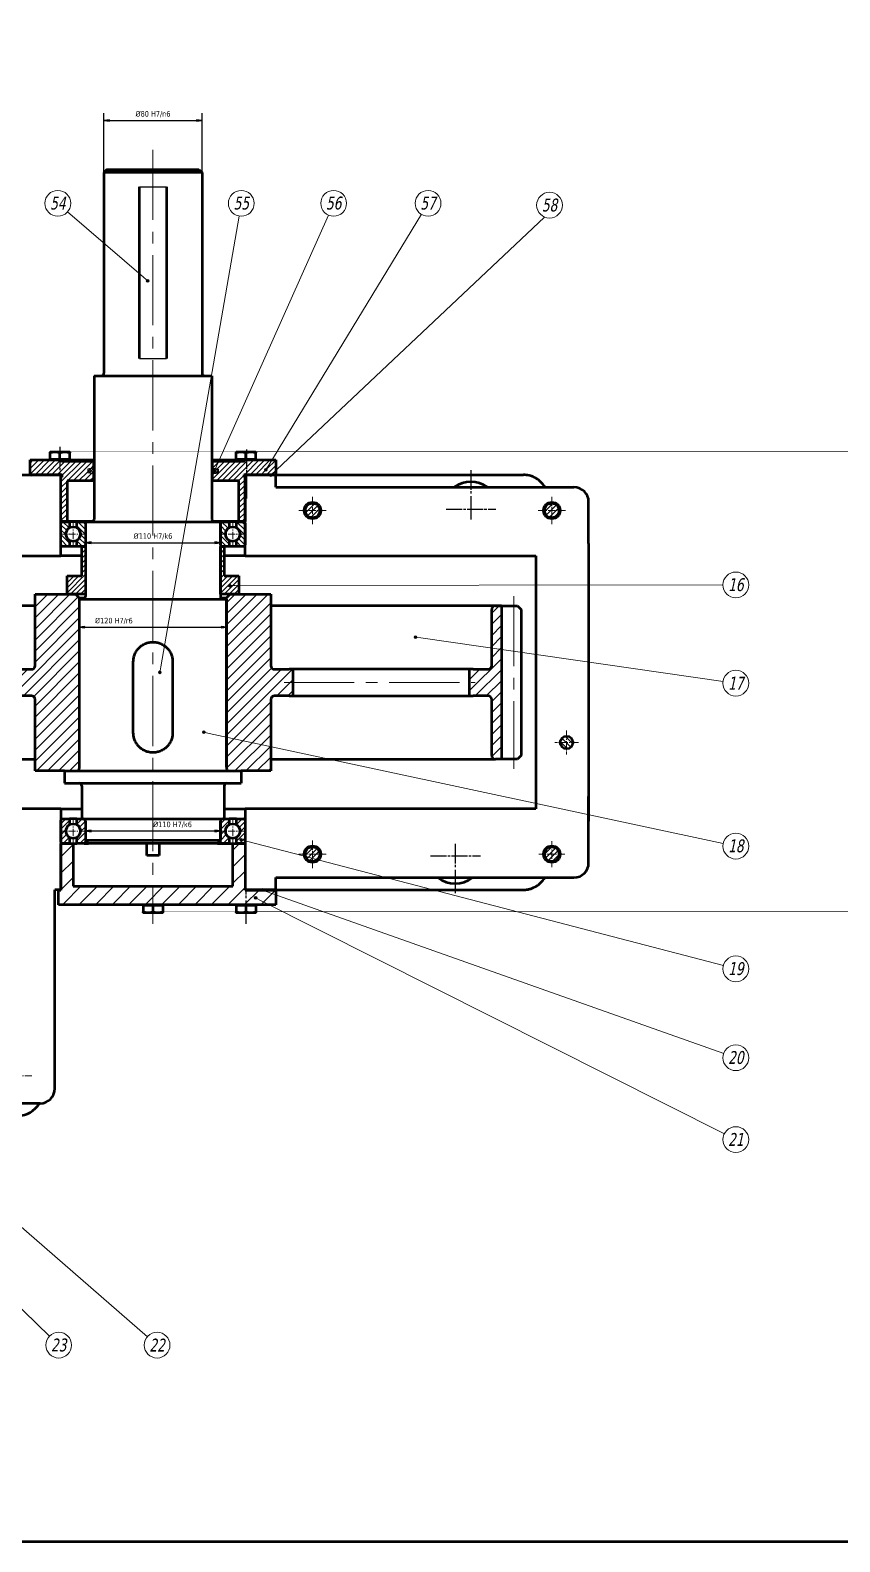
# Model space of a CAD drawing. Header units: millimetres. Extents: x 75 to 4670, y -59 to 2493.
# Drawn here: x 1129 to 1788, y 30 to 1261 of the extents above; entities that cross this region are included whole.
import ezdxf

# ---------------------------------------------------------------- set-up
doc = ezdxf.new("R2010")
doc.units = ezdxf.units.MM
doc.header["$LTSCALE"] = 3
doc.linetypes.add('CENTER2', pattern=[28.575, 19.05, -3.175, 3.175, -3.175])
doc.linetypes.add('CENTERX2', pattern=[101.6, 63.5, -12.7, 12.7, -12.7])
for name, color, linetype, lineweight in [('剖面线 (ISO)', 7, 'Continuous', 18), ('副本(1) 中心标记（ISO）', 1, 'CENTER2', 13), ('副本(1) 中心线 (ISO)', 1, 'CENTERX2', 13), ('副本(1) 可见窄的 (ISO)', 7, 'Continuous', 15), ('副本(1) 符号 (ISO)', 7, 'Continuous', 15), ('可见 (ISO)', 7, 'Continuous', 50), ('草图几何图元 (ISO)', 7, 'Continuous', 25)]:
    doc.layers.add(name, color=color, linetype=linetype, lineweight=lineweight)
doc.styles.add('GB（3.5）', font='', dxfattribs={"width": 0.8})
doc.styles.add('注释文本 (ISO)', font='tahoma.ttf')
doc.styles.get('GB（3.5）').set_extended_font_data('Tahoma', italic=True)
doc.dimstyles.new('默认 (GB)', dxfattribs={"dimscale": 3, "dimtxt": 1.5, "dimasz": 1.5, "dimexe": 2, "dimexo": 0, "dimgap": 0.75, "dimtad": 1, "dimrnd": 1e-08, "dimdsep": 46, "dimtxsty": '注释文本 (ISO)', "dimblk": 'Filled-2', "dimcen": 0.09, "dimdle": 10, "dimclrd": 256, "dimclre": 256, "dimclrt": 256, "dimaunit": 1, "dimadec": 3, "dimazin": 2, "dimtfac": 1, "dimtmove": 0, "dimatfit": 3, "dimldrblk": 'Filled-2', "dimfxl": 1, "dimtolj": 1, "dimtzin": 0, "dimlwd": -1, "dimlwe": -1, "dimarcsym": 0})
pattern_1 = [(135, (0, 0), (-2.0205576, -2.0205576), [])]
pattern_2 = [(45, (0, 0), (-2.0205576, 2.0205576), [])]
pattern_3 = [(45, (0, 0), (-2.245064, 2.245064), [])]

# ---------------------------------------------------------------- blocks, each defined once
blk = doc.blocks.new('图框 Default Border')
at = {"layer": '可见 (ISO)', "flags": 128}
blk.add_lwpolyline([(25, 10), (25, 831), (1179, 831), (1179, 10), (25, 10)], dxfattribs=at)
blk = doc.blocks.new('Filled-2')
at = {"color": 0}
for p, q in [((0, 0), (-1, 0.125)), ((-1, 0.125), (-1, -0.125)), ((-1, 0), (0, 0)), ((-1, -0.125), (0, 0))]:
    blk.add_line(p, q, dxfattribs=at)
at = {"color": 0, "flags": 128}
blk.add_lwpolyline([(-1, -0.125), (0, 0), (-1, 0.125), (-1, -0.125)], dxfattribs=at)
at = {"color": 0}
blk.add_solid([(-1, -0.125), (0, 0), (-1, 0.125), (-1, -0.125)], dxfattribs=at)
blk = doc.blocks.new('*D92')
at = {"transparency": 16777216}
for p, q in [((1173.9, 842.1), (1173.9, 850)), ((1283.9, 842.1), (1283.9, 850)), ((1178.4, 844), (1279.4, 844))]:
    blk.add_line(p, q, dxfattribs=at)
at = {"layer": 'Defpoints', "color": 0, "transparency": 16777216}
for p in [(1173.9, 842.1), (1283.9, 844), (1283.9, 842.1)]:
    blk.add_point(p, dxfattribs=at)
at = {"transparency": 16777216, "xscale": 4.5, "yscale": 4.5, "zscale": 4.5, "rotation": 180}
blk.add_blockref('Filled-2', (1173.9, 844), dxfattribs=at)
at = {"transparency": 16777216, "xscale": 4.5, "yscale": 4.5, "zscale": 4.5}
blk.add_blockref('Filled-2', (1283.9, 844), dxfattribs=at)
at = {"transparency": 16777216, "insert": (1228.9, 849.1), "char_height": 4.5, "attachment_point": 5, "style": '注释文本 (ISO)'}
blk.add_mtext('\\A1;{\\fISOCPEUR|b0|i0|c0|p34;%%C}110 H7/k6', dxfattribs=at)
blk = doc.blocks.new('*D93')
at = {"transparency": 16777216}
for p, q in [((1168.9, 730), (1168.9, 781.1)), ((1288.9, 730), (1288.9, 781.1)), ((1173.4, 775.1), (1284.4, 775.1))]:
    blk.add_line(p, q, dxfattribs=at)
at = {"layer": 'Defpoints', "color": 0, "transparency": 16777216}
for p in [(1288.9, 775.1), (1168.9, 730), (1288.9, 730)]:
    blk.add_point(p, dxfattribs=at)
at = {"transparency": 16777216, "xscale": 4.5, "yscale": 4.5, "zscale": 4.5, "rotation": 180}
blk.add_blockref('Filled-2', (1168.9, 775.1), dxfattribs=at)
at = {"transparency": 16777216, "xscale": 4.5, "yscale": 4.5, "zscale": 4.5}
blk.add_blockref('Filled-2', (1288.9, 775.1), dxfattribs=at)
at = {"transparency": 16777216, "insert": (1197, 780.2), "char_height": 4.5, "attachment_point": 5, "style": '注释文本 (ISO)'}
blk.add_mtext('\\A1;{\\fISOCPEUR|b0|i0|c0|p34;%%C}120 H7/r6', dxfattribs=at)
blk = doc.blocks.new('*D94')
at = {"transparency": 16777216}
for p, q in [((1173.9, 605), (1173.9, 615.1)), ((1178.4, 609.1), (1279.4, 609.1)), ((1283.9, 605), (1283.9, 615.1))]:
    blk.add_line(p, q, dxfattribs=at)
at = {"layer": 'Defpoints', "color": 0, "transparency": 16777216}
for p in [(1173.9, 605), (1283.9, 609.1), (1283.9, 605)]:
    blk.add_point(p, dxfattribs=at)
at = {"transparency": 16777216, "xscale": 4.5, "yscale": 4.5, "zscale": 4.5, "rotation": 180}
blk.add_blockref('Filled-2', (1173.9, 609.1), dxfattribs=at)
at = {"transparency": 16777216, "xscale": 4.5, "yscale": 4.5, "zscale": 4.5}
blk.add_blockref('Filled-2', (1283.9, 609.1), dxfattribs=at)
at = {"transparency": 16777216, "insert": (1244.8, 614.2), "char_height": 4.5, "attachment_point": 5, "style": '注释文本 (ISO)'}
blk.add_mtext('\\A1;{\\fISOCPEUR|b0|i0|c0|p34;%%C}110 H7/k6', dxfattribs=at)
blk = doc.blocks.new('*D95')
at = {"transparency": 16777216}
for p, q in [((1188.9, 1145.5), (1188.9, 1194)), ((1193.4, 1188), (1264.4, 1188)), ((1268.9, 1145.5), (1268.9, 1194))]:
    blk.add_line(p, q, dxfattribs=at)
at = {"layer": 'Defpoints', "color": 0, "transparency": 16777216}
for p in [(1268.9, 1188), (1188.9, 1145.5), (1268.9, 1145.5)]:
    blk.add_point(p, dxfattribs=at)
at = {"transparency": 16777216, "xscale": 4.5, "yscale": 4.5, "zscale": 4.5, "rotation": 180}
blk.add_blockref('Filled-2', (1188.9, 1188), dxfattribs=at)
at = {"transparency": 16777216, "xscale": 4.5, "yscale": 4.5, "zscale": 4.5}
blk.add_blockref('Filled-2', (1268.9, 1188), dxfattribs=at)
at = {"transparency": 16777216, "insert": (1228.9, 1193.1), "char_height": 4.5, "attachment_point": 5, "style": '注释文本 (ISO)'}
blk.add_mtext('\\A1;{\\fISOCPEUR|b0|i0|c0|p34;%%C}80 H7/n6', dxfattribs=at)

msp = doc.modelspace()

# ---------------------------------------------------------------- hatches: boundary and pattern name
at = {"transparency": 33554687}
h = msp.add_hatch(dxfattribs=at)
h.set_pattern_fill('ANSI31', color=256)
h.paths.add_polyline_path([(1175.737, 904), (1180.368, 904.903), (1180.368, 910.371), (1154.868, 910.371, -0.41421356), (1153.868, 911.371), (1128.868, 911.371), (1128.868, 899.371), (1154.868, 899.371), (1154.868, 897.371), (1153.868, 897.371), (1153.868, 861.371), (1158.868, 861.371), (1158.868, 894.371), (1180.368, 894.371), (1180.368, 900.097), (1175.737, 901)])
h = msp.add_hatch(dxfattribs=at)
h.set_pattern_fill('ANSI31', color=256)
h.paths.add_polyline_path([(1303.868, 911.371, -0.41421356), (1302.868, 910.371), (1282.343, 910.371), (1280.55, 906.351), (1279.7, 904.448), (1282, 904), (1282, 901), (1277.368, 900.097), (1277.368, 894.371), (1298.868, 894.371), (1298.868, 861.371), (1303.868, 861.371), (1303.868, 897.371), (1302.868, 897.371), (1302.868, 899.371), (1323.938, 899.371, -0.47745905), (1325.585, 899.961), (1327.341, 902.843), (1328.868, 904.272), (1328.868, 911.371), (1325.653, 911.371), (1323.152, 907.266), (1321.396, 904.384, -0.26164465), (1321.936, 903.423, -1), (1319.686, 903.423, -0.58523242), (1321.396, 904.384), (1323.152, 907.266), (1325.653, 911.371)])
h.paths.add_polyline_path([(1282.343, 910.371), (1277.368, 910.371), (1277.368, 904.903), (1279.7, 904.448), (1280.55, 906.351)])
h.paths.add_polyline_path([(1328.868, 904.272), (1327.341, 902.843), (1325.585, 899.961, -0.17358308), (1326.062, 899.371), (1328.868, 899.371)], flags=17)
h = msp.add_hatch(dxfattribs=at)
h.set_pattern_fill('ANSI37', color=256, scale=0.5)
h.paths.add_polyline_path([(1180.868, 905), (1175.737, 904), (1175.737, 901), (1180.868, 900)])
h = msp.add_hatch(dxfattribs=at)
h.set_pattern_fill('ANSI37', color=256, scale=0.5)
h.paths.add_polyline_path([(1282, 904), (1279.7, 904.448), (1279.174, 903.269, -0.29599902), (1279.841, 902.242, -1), (1277.591, 902.242, -0.54321104), (1279.174, 903.269), (1279.7, 904.448), (1276.868, 905), (1276.868, 900), (1282, 901)])
h = msp.add_hatch(dxfattribs=at)
h.set_pattern_fill('ANSI31', color=256, scale=2)
h.paths.add_polyline_path([(1168.868, 799.011), (1165.868, 802.011), (1158.868, 802.011), (1132.868, 802.011), (1132.868, 743.811, -0.41421356), (1129.868, 740.811), (1117.868, 740.811), (1115.194, 740.811), (1114.868, 740.811), (1114.868, 719.211), (1115.194, 719.211), (1117.868, 719.211), (1129.868, 719.211, -0.41421356), (1132.868, 716.211), (1132.868, 658.011), (1156.868, 658.011), (1165.868, 658.011), (1166.868, 658.011, 0.41421356), (1168.868, 660.011)])
h.paths.add_polyline_path([(1342.868, 740.811), (1342.543, 740.811), (1339.868, 740.811), (1327.868, 740.811, -0.41421356), (1324.868, 743.811), (1324.868, 802.011), (1291.868, 802.011), (1288.868, 799.011), (1288.868, 661.011), (1288.868, 660.011, 0.41421356), (1290.868, 658.011), (1300.868, 658.011), (1324.868, 658.011), (1324.868, 716.211, -0.41421356), (1327.868, 719.211), (1339.868, 719.211), (1342.543, 719.211), (1342.868, 719.211)])
h = msp.add_hatch(dxfattribs=at)
h.set_pattern_fill('ANSI31', color=256, scale=2)
h.paths.add_polyline_path([(1512.808, 756.933), (1504.868, 758.073), (1504.868, 743.811, -0.41421356), (1501.868, 740.811), (1489.868, 740.811), (1486.868, 740.811), (1486.868, 719.211), (1489.868, 719.211), (1501.868, 719.211, -0.41421356), (1504.868, 716.211), (1504.868, 670.511, 0.41421356), (1507.868, 667.511), (1512.808, 667.511)])
h.paths.add_polyline_path([(1512.808, 792.511), (1507.868, 792.511, 0.41421356), (1504.868, 789.511), (1504.868, 758.073), (1512.808, 756.933)])
at = {"layer": '剖面线 (ISO)'}
h = msp.add_hatch(dxfattribs=at)
h.set_pattern_fill('ANSI31', color=256, scale=25.4, style=0)
h.set_pattern_definition(pattern_3)
edge = h.paths.add_edge_path()
edge.add_line((1160.868, 614.207), (1160.868, 619.011))
edge.add_line((1160.868, 619.011), (1154.968, 619.011))
edge.add_arc((1154.968, 617.911), 1.1, 90, 180)
edge.add_line((1153.868, 617.911), (1153.868, 600.111))
edge.add_arc((1154.968, 600.111), 1.1, 180, 270)
edge.add_line((1154.968, 599.011), (1160.868, 599.011))
edge.add_line((1160.868, 599.011), (1160.868, 603.815))
edge.add_arc((1163.868, 609.011), 6, 120, 240, ccw=False)
h = msp.add_hatch(dxfattribs=at)
h.set_pattern_fill('ANSI31', color=256, scale=25.4, style=0)
h.set_pattern_definition(pattern_3)
edge = h.paths.add_edge_path()
edge.add_line((1172.768, 599.011), (1173.546, 599.333))
edge.add_line((1173.546, 599.333), (1173.868, 600.111))
edge.add_line((1173.868, 600.111), (1173.868, 617.011))
edge.add_arc((1171.868, 617.011), 2, 0, 90)
edge.add_line((1171.868, 619.011), (1166.868, 619.011))
edge.add_line((1166.868, 619.011), (1166.868, 614.207))
edge.add_arc((1163.868, 609.011), 6, -60, 60, ccw=False)
edge.add_line((1166.868, 603.815), (1166.868, 599.011))
edge.add_line((1166.868, 599.011), (1172.768, 599.011))
h = msp.add_hatch(dxfattribs=at)
h.set_pattern_fill('ANSI31', color=256, scale=25.4, style=0)
h.set_pattern_definition(pattern_3)
edge = h.paths.add_edge_path()
edge.add_line((1290.868, 619.011), (1285.868, 619.011))
edge.add_line((1285.868, 619.011), (1284.707, 618.434))
edge.add_arc((1284.571, 618.707), 0.305, 247.5, 296.420703, ccw=False)
edge.add_line((1284.454, 618.425), (1283.868, 617.011))
edge.add_line((1283.868, 617.011), (1283.868, 600.111))
edge.add_line((1283.868, 600.111), (1284.191, 599.333))
edge.add_line((1284.191, 599.333), (1284.968, 599.011))
edge.add_line((1284.968, 599.011), (1290.868, 599.011))
edge.add_line((1290.868, 599.011), (1290.868, 603.815))
edge.add_arc((1293.868, 609.011), 6, 120, 240, ccw=False)
edge.add_line((1290.868, 614.207), (1290.868, 619.011))
h = msp.add_hatch(dxfattribs=at)
h.set_pattern_fill('ANSI31', color=256, scale=25.4, style=0)
h.set_pattern_definition(pattern_3)
edge = h.paths.add_edge_path()
edge.add_line((1296.868, 619.011), (1296.868, 614.207))
edge.add_arc((1293.868, 609.011), 6, -60, 60, ccw=False)
edge.add_line((1296.868, 603.815), (1296.868, 599.011))
edge.add_line((1296.868, 599.011), (1302.768, 599.011))
edge.add_arc((1302.768, 600.111), 1.1, 270, 360)
edge.add_line((1303.868, 600.111), (1303.868, 617.911))
edge.add_arc((1302.768, 617.911), 1.1, 0, 90)
edge.add_line((1302.768, 619.011), (1296.868, 619.011))
at = {"layer": '副本(1) 可见窄的 (ISO)'}
h = msp.add_hatch(color=256, dxfattribs=at)
h.paths.add_polyline_path([(1128.868, 899.191), (1128.868, 899.371), (1153.868, 899.371), (1153.868, 899.191)])
h.paths.add_polyline_path([(1328.868, 899.371), (1328.868, 899.191), (1303.868, 899.191), (1303.868, 899.371)])
h = msp.add_hatch(dxfattribs=at)
h.set_pattern_fill('ANSI31', color=256, scale=22.86, style=0)
h.set_pattern_definition(pattern_2)
edge = h.paths.add_edge_path()
edge.add_ellipse((1358.869, 870.191), major_axis=(5.196, -3), ratio=1, start_angle=0, end_angle=360)
h = msp.add_hatch(dxfattribs=at)
h.set_pattern_fill('ANSI31', color=256, scale=22.86, style=0)
h.set_pattern_definition(pattern_2)
edge = h.paths.add_edge_path()
edge.add_ellipse((1553.871, 870.191), major_axis=(5.196, 3), ratio=1, start_angle=0, end_angle=360)
h = msp.add_hatch(dxfattribs=at)
h.set_pattern_fill('ANSI31', color=256, scale=22.86, angle=90, style=0)
h.set_pattern_definition(pattern_1)
edge = h.paths.add_edge_path()
edge.add_ellipse((1293.591, 851.011), major_axis=(0.175, 0), ratio=1, start_angle=0, end_angle=360)
edge = h.paths.add_edge_path()
edge.add_ellipse((1164.146, 851.011), major_axis=(0.175, 0), ratio=1, start_angle=0, end_angle=360)
edge = h.paths.add_edge_path()
edge.add_ellipse((1172.768, 842.111), major_axis=(0, -1.1), ratio=1, start_angle=0, end_angle=90)
edge.add_line((1173.868, 842.111), (1173.868, 859.911))
edge.add_ellipse((1172.768, 859.911), major_axis=(1.1, 0), ratio=1, start_angle=0, end_angle=90)
edge.add_line((1172.768, 861.011), (1166.868, 861.011))
edge.add_line((1166.868, 861.011), (1166.868, 856.207))
edge.add_ellipse((1163.868, 851.011), major_axis=(5.196, 3), ratio=1, start_angle=270, end_angle=390, ccw=False)
edge.add_line((1166.868, 845.815), (1166.868, 841.011))
edge.add_line((1166.868, 841.011), (1170.868, 841.011))
edge.add_line((1170.868, 841.011), (1172.768, 841.011))
edge = h.paths.add_edge_path()
edge.add_ellipse((1284.968, 842.111), major_axis=(-1.1, 0), ratio=1, start_angle=0, end_angle=90)
edge.add_line((1284.968, 841.011), (1286.868, 841.011))
edge.add_line((1286.868, 841.011), (1290.868, 841.011))
edge.add_line((1290.868, 841.011), (1290.868, 845.815))
edge.add_ellipse((1293.868, 851.011), major_axis=(-5.196, -3), ratio=1, start_angle=270, end_angle=390, ccw=False)
edge.add_line((1290.868, 856.207), (1290.868, 861.011))
edge.add_line((1290.868, 861.011), (1284.968, 861.011))
edge.add_ellipse((1284.968, 859.911), major_axis=(0, 1.1), ratio=1, start_angle=0, end_angle=90)
edge.add_line((1283.868, 859.911), (1283.868, 842.111))
edge = h.paths.add_edge_path()
edge.add_ellipse((1154.968, 859.911), major_axis=(0, 1.1), ratio=1, start_angle=0, end_angle=90)
edge.add_line((1153.868, 859.911), (1153.868, 842.111))
edge.add_ellipse((1154.968, 842.111), major_axis=(-1.1, 0), ratio=1, start_angle=0, end_angle=90)
edge.add_line((1154.968, 841.011), (1160.868, 841.011))
edge.add_line((1160.868, 841.011), (1160.868, 845.815))
edge.add_ellipse((1163.868, 851.011), major_axis=(-5.196, -3), ratio=1, start_angle=270, end_angle=390, ccw=False)
edge.add_line((1160.868, 856.207), (1160.868, 861.011))
edge.add_line((1160.868, 861.011), (1154.968, 861.011))
edge = h.paths.add_edge_path()
edge.add_ellipse((1302.768, 859.911), major_axis=(1.1, 0), ratio=1, start_angle=0, end_angle=90)
edge.add_line((1302.768, 861.011), (1296.868, 861.011))
edge.add_line((1296.868, 861.011), (1296.868, 856.207))
edge.add_ellipse((1293.868, 851.011), major_axis=(5.196, 3), ratio=1, start_angle=270, end_angle=390, ccw=False)
edge.add_line((1296.868, 845.815), (1296.868, 841.011))
edge.add_line((1296.868, 841.011), (1302.768, 841.011))
edge.add_ellipse((1302.768, 842.111), major_axis=(0, -1.1), ratio=1, start_angle=0, end_angle=90)
edge.add_line((1303.868, 842.111), (1303.868, 859.911))
h = msp.add_hatch(dxfattribs=at)
h.set_pattern_fill('ANSI31', color=256, scale=22.86, style=0)
h.set_pattern_definition(pattern_2)
h.paths.add_polyline_path([(1298.868, 817.011), (1298.868, 802.011), (1291.868, 802.011), (1283.868, 802.011), (1283.868, 841.011), (1284.968, 841.011), (1286.868, 841.011), (1286.868, 817.011)])
h.paths.add_polyline_path([(1173.868, 841.011), (1173.868, 802.011), (1165.868, 802.011), (1158.868, 802.011), (1158.868, 817.011), (1170.868, 817.011), (1170.868, 841.011), (1172.768, 841.011)])
h = msp.add_hatch(dxfattribs=at)
h.set_pattern_fill('ANSI31', color=256, scale=22.86, angle=90, style=0)
h.set_pattern_definition(pattern_1)
edge = h.paths.add_edge_path()
edge.add_ellipse((1565.87, 681.191), major_axis=(0, -5.188), ratio=1, start_angle=0, end_angle=360)
h = msp.add_hatch(dxfattribs=at)
h.set_pattern_fill('ANSI31', color=256, scale=76.2, style=0)
h.set_pattern_definition([(45, (0, 0), (-6.73519, 6.73519), [])])
edge = h.paths.add_edge_path()
edge.add_ellipse((1302.868, 549.011), major_axis=(0, 1), ratio=1, start_angle=270, end_angle=360)
edge.add_line((1302.868, 550.011), (1154.868, 550.011))
edge.add_ellipse((1154.868, 549.011), major_axis=(-1, 0), ratio=1, start_angle=270, end_angle=360)
edge.add_line((1153.868, 549.011), (1151.868, 549.011))
edge.add_line((1151.868, 549.011), (1151.868, 561.011))
edge.add_line((1151.868, 561.011), (1153.868, 561.011))
edge.add_line((1153.868, 561.011), (1153.868, 561.191))
edge.add_line((1153.868, 561.191), (1153.868, 599.011))
edge.add_line((1153.868, 599.011), (1154.968, 599.011))
edge.add_line((1154.968, 599.011), (1160.868, 599.011))
edge.add_line((1160.868, 599.011), (1163.868, 599.011))
edge.add_line((1163.868, 599.011), (1163.868, 564.011))
edge.add_line((1163.868, 564.011), (1293.868, 564.011))
edge.add_line((1293.868, 564.011), (1293.868, 599.011))
edge.add_line((1293.868, 599.011), (1296.868, 599.011))
edge.add_line((1296.868, 599.011), (1302.768, 599.011))
edge.add_line((1302.768, 599.011), (1303.868, 599.011))
edge.add_line((1303.868, 599.011), (1303.868, 561.191))
edge.add_line((1303.868, 561.191), (1303.868, 561.011))
edge.add_line((1303.868, 561.011), (1328.868, 561.011))
edge.add_line((1328.868, 561.011), (1328.868, 549.011))
edge.add_line((1328.868, 549.011), (1303.868, 549.011))
h = msp.add_hatch(dxfattribs=at)
h.set_pattern_fill('ANSI31', color=256, scale=22.86, style=0)
h.set_pattern_definition(pattern_2)
edge = h.paths.add_edge_path()
edge.add_ellipse((1358.869, 590.191), major_axis=(5.196, -3), ratio=1, start_angle=0, end_angle=360)
h = msp.add_hatch(dxfattribs=at)
h.set_pattern_fill('ANSI31', color=256, scale=22.86, style=0)
h.set_pattern_definition(pattern_2)
edge = h.paths.add_edge_path()
edge.add_ellipse((1553.871, 590.191), major_axis=(5.196, 3), ratio=1, start_angle=0, end_angle=360)
h = msp.add_hatch(color=256, dxfattribs=at)
h.paths.add_polyline_path([(1328.868, 561.191), (1328.868, 561.011), (1303.868, 561.011), (1303.868, 561.191)])
h.paths.add_polyline_path([(1151.868, 561.011), (1151.868, 561.191), (1153.868, 561.191), (1153.868, 561.011)])
at = {"layer": '副本(1) 符号 (ISO)'}
h = msp.add_hatch(color=256, dxfattribs=at)
edge = h.paths.add_edge_path(flags=0)
edge.add_arc((1224.568, 1057.411), 1.125, 0, 360)
h = msp.add_hatch(color=256, dxfattribs=at)
edge = h.paths.add_edge_path(flags=0)
edge.add_arc((1278.716, 902.242), 1.125, 0, 360)
h = msp.add_hatch(color=256, dxfattribs=at)
edge = h.paths.add_edge_path(flags=0)
edge.add_arc((1320.811, 903.423), 1.125, 0, 360)
h = msp.add_hatch(color=256, dxfattribs=at)
edge = h.paths.add_edge_path(flags=0)
edge.add_arc((1325, 899), 1.125, 0, 360)
h = msp.add_hatch(color=256, dxfattribs=at)
edge = h.paths.add_edge_path(flags=0)
edge.add_arc((1291.377, 808.986), 1.125, 0, 360)
h = msp.add_hatch(color=256, dxfattribs=at)
edge = h.paths.add_edge_path(flags=0)
edge.add_arc((1442.696, 767.001), 1.125, 0, 360)
h = msp.add_hatch(color=256, dxfattribs=at)
edge = h.paths.add_edge_path(flags=0)
edge.add_arc((1234.46, 738.353), 1.125, 0, 360)
h = msp.add_hatch(color=256, dxfattribs=at)
edge = h.paths.add_edge_path(flags=0)
edge.add_arc((1270.249, 689.545), 1.125, 0, 360)
h = msp.add_hatch(color=256, dxfattribs=at)
edge = h.paths.add_edge_path(flags=0)
edge.add_arc((1300.69, 601.961), 1.125, 0, 360)
h = msp.add_hatch(color=256, dxfattribs=at)
edge = h.paths.add_edge_path(flags=0)
edge.add_arc((1312.519, 554.603), 1.125, 0, 360)
h = msp.add_hatch(color=256, dxfattribs=at)
edge = h.paths.add_edge_path(flags=0)
edge.add_arc((1317.789, 561.099), 1.125, 0, 360)

# ---------------------------------------------------------------- linework, layer by layer
for p, q in [((1217.868, 1134.011), (1239.868, 1134.011)), ((1217.868, 994.011), (1239.868, 994.011)), ((1180.868, 905), (1175.737, 904)), ((1175.737, 904), (1175.737, 901)), ((1180.868, 900), (1175.737, 901)), ((1276.868, 905), (1282, 904)), ((1276.868, 900), (1282, 901)), ((1282, 904), (1282, 901))]:
    msp.add_line(p, q)
at = {"color": 1, "linetype": 'CENTERX2'}
for p, q in [((1153.091, 922), (1153.091, 906)), ((1305, 920), (1305, 904)), ((1153.091, 905), (1153.091, 903)), ((1153.091, 901), (1153.091, 882)), ((1305, 903), (1305, 901)), ((1305, 899), (1305, 880)), ((1487.859, 903), (1487.859, 887)), ((1487.859, 886), (1487.859, 884)), ((1487.859, 882), (1487.859, 863)), ((1467.859, 871.191), (1480.859, 871.191)), ((1481.859, 871.191), (1483.859, 871.191)), ((1484.859, 871.191), (1497.859, 871.191)), ((1498.859, 871.191), (1500.859, 871.191)), ((1501.859, 871.191), (1508.359, 871.191)), ((1475.126, 598.565), (1475.126, 582.565)), ((1455.126, 588.756), (1468.126, 588.756)), ((1469.126, 588.756), (1471.126, 588.756)), ((1472.126, 588.756), (1485.126, 588.756)), ((1475.126, 581.565), (1475.126, 579.565)), ((1486.126, 588.756), (1488.126, 588.756)), ((1489.126, 588.756), (1495.626, 588.756)), ((1304.646, 573.437), (1304.646, 557.437)), ((1475.126, 577.565), (1475.126, 558.565)), ((1304.646, 556.437), (1304.646, 554.437)), ((1304.646, 552.437), (1304.646, 533.437))]:
    msp.add_line(p, q, dxfattribs=at)
at = {"layer": '副本(1) 中心标记（ISO）', "linetype": 'CENTER2', "ltscale": 0.1}
for p, q in [((1358.869, 881.441), (1358.869, 858.941)), ((1553.871, 881.441), (1553.871, 858.941)), ((1370.119, 870.191), (1347.619, 870.191)), ((1565.121, 870.191), (1542.621, 870.191)), ((1174.368, 851.011), (1153.368, 851.011)), ((1163.868, 861.511), (1163.868, 840.511)), ((1304.368, 851.011), (1283.368, 851.011)), ((1293.868, 861.511), (1293.868, 840.511)), ((1565.87, 690.879), (1565.87, 671.503)), ((1575.558, 681.191), (1556.182, 681.191)), ((1163.868, 619.511), (1163.868, 598.511)), ((1293.868, 619.511), (1293.868, 598.511)), ((1174.368, 609.011), (1153.368, 609.011)), ((1304.368, 609.011), (1283.368, 609.011)), ((1358.869, 601.441), (1358.869, 578.941)), ((1553.871, 600.691), (1553.871, 579.691)), ((1370.119, 590.191), (1347.619, 590.191)), ((1564.371, 590.191), (1543.371, 590.191)), ((1130.114, 409.691), (1107.614, 409.691))]:
    msp.add_line(p, q, dxfattribs=at)
at = {"layer": '副本(1) 中心线 (ISO)', "linetype": 'CENTER2'}
for p, q in [((1228.868, 1164.045), (1228.868, 533.437)), ((1335.721, 730.011), (1491.352, 730.011))]:
    msp.add_line(p, q, dxfattribs=at)
at = {"layer": '副本(1) 符号 (ISO)'}
for p, q in [((1221.159, 1060.348), (1159.305, 1113.635)), ((1235.23, 742.787), (1299.038, 1110.138)), ((1280.55, 906.351), (1371.826, 1110.927)), ((1323.152, 907.266), (1447.592, 1111.53)), ((1325, 899), (1548, 1109.292)), ((1221.159, 1060.348), (1223.716, 1058.146)), ((1280.55, 906.351), (1279.174, 903.269)), ((1323.152, 907.266), (1321.396, 904.384)), ((1295.877, 808.993), (1292.502, 808.988)), ((1295.877, 808.993), (1693.296, 809.559)), ((1447.151, 766.361), (1443.81, 766.841)), ((1447.151, 766.361), (1693.425, 730.998)), ((1235.23, 742.787), (1234.653, 739.462)), ((1274.65, 688.603), (1271.349, 689.309)), ((1274.65, 688.603), (1693.553, 598.966)), ((1305.044, 600.825), (1301.778, 601.677)), ((1305.044, 600.825), (1358.569, 586.86)), ((1359.169, 586.704), (1693.674, 499.429)), ((1322.031, 559.596), (1318.849, 560.723)), ((1322.031, 559.596), (1693.905, 427.842)), ((1316.539, 552.58), (1313.524, 554.098)), ((1316.539, 552.58), (1694.448, 362.351)), ((899.391, 479.663), (1224.335, 197.103)), ((963.213, 373.792), (1144.556, 197.514))]:
    msp.add_line(p, q, dxfattribs=at)
for centre, radius in [((1151.358, 1120.481), 10.5), ((1300.835, 1120.481), 10.5), ((1376.089, 1120.481), 10.5), ((1453.045, 1120.481), 10.5), ((1552, 1119), 10.5), ((1224.568, 1057.411), 1.125), ((1278.716, 902.242), 1.125), ((1320.811, 903.423), 1.125), ((1325, 899), 1.125), ((1703.795, 809.574), 10.5), ((1291.377, 808.986), 1.125), ((1442.696, 767.001), 1.125), ((1234.46, 738.353), 1.125), ((1703.795, 729.509), 10.5), ((1270.249, 689.545), 1.125), ((1703.795, 596.774), 10.5), ((1300.69, 601.961), 1.125), ((1312.519, 554.603), 1.125), ((1317.789, 561.099), 1.125), ((1703.795, 496.789), 10.5), ((1703.795, 424.338), 10.5), ((1703.795, 357.646), 10.5), ((1152.057, 190.222), 10.5), ((1232.248, 190.222), 10.5)]:
    msp.add_circle(centre, radius, dxfattribs=at)
at = {"layer": '可见 (ISO)'}
for p, q in [((1191.368, 1148.011), (1188.868, 1145.511)), ((1268.868, 1145.511), (1188.868, 1145.511)), ((1188.868, 1145.511), (1188.868, 982.011)), ((1191.368, 1148.011), (1266.368, 1148.011)), ((1266.368, 1148.011), (1268.868, 1145.511)), ((1268.868, 1145.511), (1268.868, 982.011)), ((1217.868, 994.011), (1217.868, 1134.011)), ((1239.868, 1134.011), (1239.868, 994.011)), ((1180.868, 980.011), (1276.868, 980.011)), ((1180.868, 980.011), (1180.868, 863.011)), ((1276.868, 980.011), (1276.868, 863.011)), ((1128.868, 911.371), (1153.868, 911.371)), ((1128.868, 899.371), (1128.868, 911.371)), ((1149.091, 917.771), (1145.091, 917.771)), ((1145.091, 911.771), (1145.091, 917.057)), ((1153.091, 911.771), (1145.091, 911.771)), ((1145.841, 911.771), (1145.841, 911.371)), ((1157.091, 917.771), (1149.091, 917.771)), ((1153.091, 911.771), (1153.091, 917.057)), ((1161.091, 911.771), (1153.091, 911.771)), ((1153.868, 911.371), (1180.868, 911.371)), ((1161.091, 917.771), (1157.091, 917.771)), ((1160.341, 911.771), (1160.341, 911.371)), ((1161.091, 911.771), (1161.091, 917.057)), ((1276.868, 911.371), (1303.868, 911.371)), ((1300.646, 917.771), (1296.646, 917.771)), ((1296.646, 911.771), (1296.646, 917.057)), ((1304.646, 911.771), (1296.646, 911.771)), ((1297.396, 911.771), (1297.396, 911.371)), ((1308.646, 917.771), (1300.646, 917.771)), ((1303.868, 911.371), (1328.868, 911.371)), ((1304.646, 911.771), (1304.646, 917.057)), ((1312.646, 911.771), (1304.646, 911.771)), ((1312.646, 917.771), (1308.646, 917.771)), ((1311.896, 911.771), (1311.896, 911.371)), ((1312.646, 911.771), (1312.646, 917.057)), ((1328.868, 911.371), (1328.868, 899.371)), ((804.302, 899.191), (1128.868, 899.191)), ((1128.868, 899.191), (1128.868, 899.371)), ((1128.868, 899.371), (1153.868, 899.371)), ((1154.868, 899.371), (1128.868, 899.371)), ((1153.868, 899.191), (1128.868, 899.191)), ((1129.868, 899.191), (1153.868, 899.191)), ((1153.868, 899.371), (1153.868, 899.191)), ((1153.868, 833.191), (1153.868, 899.191)), ((1153.868, 899.191), (1154.868, 899.191)), ((1154.868, 899.191), (1153.868, 899.191)), ((1154.868, 910.371), (1180.368, 910.371)), ((1154.868, 897.371), (1154.868, 899.371)), ((1180.368, 910.371), (1180.368, 904.903)), ((1180.868, 910.371), (1180.368, 910.371)), ((1180.368, 900.097), (1180.368, 894.371)), ((1277.368, 910.371), (1276.868, 910.371)), ((1277.368, 910.371), (1302.868, 910.371)), ((1277.368, 904.903), (1277.368, 910.371)), ((1277.368, 894.371), (1277.368, 900.097)), ((1302.868, 899.371), (1302.868, 897.371)), ((1328.868, 899.371), (1302.868, 899.371)), ((1302.868, 899.191), (1303.868, 899.191)), ((1303.868, 899.191), (1302.868, 899.191)), ((1303.868, 899.371), (1328.868, 899.371)), ((1303.868, 899.191), (1303.868, 899.371)), ((1303.868, 833.191), (1303.868, 899.191)), ((1303.868, 899.191), (1327.868, 899.191)), ((1328.868, 899.191), (1303.868, 899.191)), ((1328.868, 899.371), (1328.868, 899.191)), ((1328.868, 899.191), (1530.859, 899.191)), ((1153.868, 897.371), (1154.868, 897.371)), ((1153.868, 861.371), (1153.868, 897.371)), ((1158.868, 894.371), (1158.868, 861.371)), ((1180.368, 894.371), (1158.868, 894.371)), ((1180.868, 894.371), (1180.368, 894.371)), ((1277.368, 894.371), (1276.868, 894.371)), ((1298.868, 894.371), (1277.368, 894.371)), ((1298.868, 861.371), (1298.868, 894.371)), ((1302.868, 897.371), (1303.868, 897.371)), ((1303.868, 897.371), (1303.868, 861.371)), ((1328.868, 889.191), (1328.868, 898.191)), ((1328.868, 889.191), (1571.87, 889.191)), ((1583.87, 843.191), (1583.87, 877.191)), ((1158.868, 861.371), (1153.868, 861.371)), ((1153.868, 842.111), (1153.868, 859.911)), ((1154.968, 861.011), (1160.868, 861.011)), ((1180.013, 861.371), (1158.868, 861.371)), ((1160.868, 861.011), (1160.868, 856.207)), ((1166.868, 861.011), (1160.868, 861.011)), ((1166.868, 861.011), (1172.768, 861.011)), ((1166.868, 856.207), (1166.868, 861.011)), ((1173.868, 861.011), (1172.768, 861.011)), ((1173.868, 861.011), (1173.868, 800.011)), ((1173.868, 861.011), (1283.868, 861.011)), ((1173.868, 859.911), (1173.868, 842.111)), ((1298.868, 861.371), (1277.724, 861.371)), ((1284.968, 861.011), (1283.868, 861.011)), ((1283.868, 861.011), (1283.868, 800.011)), ((1283.868, 842.111), (1283.868, 859.911)), ((1284.968, 861.011), (1290.868, 861.011)), ((1290.868, 861.011), (1290.868, 856.207)), ((1296.868, 861.011), (1290.868, 861.011)), ((1296.868, 861.011), (1302.768, 861.011)), ((1296.868, 856.207), (1296.868, 861.011)), ((1303.868, 861.371), (1298.868, 861.371)), ((1303.868, 859.911), (1303.868, 842.111)), ((1160.868, 841.011), (1154.968, 841.011)), ((1160.868, 845.815), (1160.868, 841.011)), ((1166.868, 841.011), (1160.868, 841.011)), ((1166.868, 841.011), (1166.868, 845.815)), ((1172.768, 841.011), (1166.868, 841.011)), ((1170.868, 841.011), (1173.868, 841.011)), ((1170.868, 817.011), (1170.868, 841.011)), ((1173.868, 841.011), (1173.868, 802.011)), ((1283.868, 841.011), (1286.868, 841.011)), ((1283.868, 802.011), (1283.868, 841.011)), ((1290.868, 841.011), (1284.968, 841.011)), ((1286.868, 841.011), (1286.868, 817.011)), ((1290.868, 845.815), (1290.868, 841.011)), ((1296.868, 841.011), (1290.868, 841.011)), ((1296.868, 841.011), (1296.868, 845.815)), ((1302.768, 841.011), (1296.868, 841.011)), ((1583.87, 843.191), (1583.87, 843.191)), ((1583.87, 843.191), (1583.87, 823.191)), ((1583.87, 843.191), (1583.87, 617.191)), ((797.818, 833.191), (1153.868, 833.191)), ((1170.868, 833.191), (1153.868, 833.191)), ((1303.868, 833.191), (1286.868, 833.191)), ((1303.868, 833.191), (1540.859, 833.191)), ((1540.859, 833.191), (1540.859, 627.191)), ((1158.868, 817.011), (1170.868, 817.011)), ((1158.868, 802.011), (1158.868, 817.011)), ((1286.868, 817.011), (1298.868, 817.011)), ((1298.868, 817.011), (1298.868, 802.011)), ((1583.87, 823.191), (1583.87, 823.191)), ((1132.868, 802.011), (1165.868, 802.011)), ((1132.868, 743.811), (1132.868, 802.011)), ((1173.868, 802.011), (1158.868, 802.011)), ((1165.868, 802.011), (1168.868, 799.011)), ((1298.868, 802.011), (1283.868, 802.011)), ((1288.868, 799.011), (1291.868, 802.011)), ((1291.868, 802.011), (1324.868, 802.011)), ((1324.868, 802.011), (1324.868, 743.811)), ((1132.868, 792.511), (949.868, 792.511)), ((1168.868, 799.011), (1168.868, 660.011)), ((1168.868, 799.011), (1173.6, 799.011)), ((1168.868, 798.011), (1288.868, 798.011)), ((1168.868, 798.011), (1168.868, 661.011)), ((1284.136, 799.011), (1288.868, 799.011)), ((1288.868, 661.011), (1288.868, 799.011)), ((1288.868, 798.011), (1288.868, 660.011)), ((1507.868, 792.511), (1324.868, 792.511)), ((1504.868, 743.811), (1504.868, 789.511)), ((1507.868, 792.511), (1525.868, 792.511)), ((1525.868, 792.511), (1528.868, 789.511)), ((1528.868, 789.511), (1528.868, 670.511)), ((1117.868, 740.811), (1129.868, 740.811)), ((1212.868, 689.011), (1212.868, 747.011)), ((1244.868, 747.011), (1244.868, 689.011)), ((1327.868, 740.811), (1339.868, 740.811)), ((1342.543, 740.811), (1339.868, 740.811)), ((1429.894, 740.811), (1342.543, 740.811)), ((1342.868, 740.811), (1342.868, 719.211)), ((1486.852, 740.811), (1429.894, 740.811)), ((1489.868, 740.811), (1486.852, 740.811)), ((1486.868, 719.211), (1486.868, 740.811)), ((1489.868, 740.811), (1501.868, 740.811)), ((1129.868, 719.211), (1117.868, 719.211)), ((1132.868, 658.011), (1132.868, 716.211)), ((1324.868, 716.211), (1324.868, 658.011)), ((1339.868, 719.211), (1327.868, 719.211)), ((1339.868, 719.211), (1342.543, 719.211)), ((1342.543, 719.211), (1429.894, 719.211)), ((1429.894, 719.211), (1486.852, 719.211)), ((1486.852, 719.211), (1489.868, 719.211)), ((1501.868, 719.211), (1489.868, 719.211)), ((1504.868, 670.511), (1504.868, 716.211)), ((949.868, 667.511), (1132.868, 667.511)), ((1324.868, 667.511), (1507.868, 667.511)), ((1525.868, 667.511), (1507.868, 667.511)), ((1528.868, 670.511), (1525.868, 667.511)), ((1156.868, 658.011), (1132.868, 658.011)), ((1156.868, 658.011), (1165.868, 658.011)), ((1156.868, 658.011), (1156.868, 648.011)), ((1165.868, 658.011), (1300.868, 658.011)), ((1300.868, 658.011), (1300.868, 648.011)), ((1324.868, 658.011), (1300.868, 658.011)), ((1156.868, 648.011), (1300.868, 648.011)), ((1170.868, 646.011), (1170.868, 619.011)), ((1286.868, 646.011), (1286.868, 619.011)), ((1583.87, 617.191), (1583.87, 637.191)), ((1583.87, 637.191), (1583.87, 637.191)), ((1153.868, 627.191), (944.868, 627.191)), ((1153.868, 627.191), (1153.868, 561.191)), ((1153.868, 627.191), (1170.868, 627.191)), ((1153.868, 600.111), (1153.868, 617.911)), ((1154.968, 619.011), (1160.868, 619.011)), ((1160.868, 619.011), (1160.868, 614.207)), ((1166.868, 619.011), (1160.868, 619.011)), ((1166.868, 619.011), (1170.868, 619.011)), ((1166.868, 614.207), (1166.868, 619.011)), ((1170.868, 619.011), (1171.868, 619.011)), ((1171.868, 619.011), (1286.868, 619.011)), ((1173.868, 617.011), (1173.868, 600.111)), ((1173.868, 617.011), (1173.868, 601.511)), ((1283.868, 600.111), (1283.868, 617.011)), ((1283.868, 617.011), (1283.868, 601.511)), ((1286.868, 627.191), (1303.868, 627.191)), ((1286.868, 619.011), (1290.868, 619.011)), ((1290.868, 619.011), (1290.868, 614.207)), ((1296.868, 619.011), (1290.868, 619.011)), ((1296.868, 619.011), (1302.768, 619.011)), ((1296.868, 614.207), (1296.868, 619.011)), ((1540.859, 627.191), (1303.868, 627.191)), ((1303.868, 627.191), (1303.868, 561.191)), ((1303.868, 617.911), (1303.868, 600.111)), ((1583.87, 583.191), (1583.87, 617.191)), ((1583.87, 617.191), (1583.87, 617.191)), ((1160.868, 603.815), (1160.868, 599.011)), ((1166.868, 599.011), (1166.868, 603.815)), ((1290.868, 603.815), (1290.868, 599.011)), ((1296.868, 599.011), (1296.868, 603.815)), ((1153.868, 599.011), (1163.868, 599.011)), ((1153.868, 561.011), (1153.868, 599.011)), ((1160.868, 599.011), (1154.968, 599.011)), ((1163.868, 599.011), (1163.868, 564.011)), ((1163.868, 599.011), (1166.868, 599.011)), ((1172.768, 599.011), (1166.868, 599.011)), ((1172.768, 599.011), (1176.368, 599.011)), ((1173.868, 601.511), (1283.868, 601.511)), ((1176.368, 599.011), (1173.868, 601.511)), ((1281.368, 599.011), (1176.368, 599.011)), ((1223.868, 589.011), (1223.868, 599.011)), ((1233.868, 599.011), (1233.868, 589.011)), ((1281.368, 599.011), (1283.868, 601.511)), ((1281.368, 599.011), (1284.968, 599.011)), ((1290.868, 599.011), (1284.968, 599.011)), ((1290.868, 599.011), (1293.868, 599.011)), ((1293.868, 599.011), (1303.868, 599.011)), ((1293.868, 564.011), (1293.868, 599.011)), ((1302.768, 599.011), (1296.868, 599.011)), ((1303.868, 599.011), (1303.868, 561.011)), ((1233.868, 589.011), (1223.868, 589.011)), ((1328.868, 571.191), (1571.87, 571.191)), ((1328.868, 561.191), (1328.868, 571.191)), ((1153.868, 561.191), (1148.863, 561.191)), ((1148.863, 422.191), (1148.863, 561.191)), ((1151.868, 561.011), (1151.868, 561.191)), ((1151.868, 561.191), (1153.868, 561.191)), ((1153.868, 561.011), (1151.868, 561.011)), ((1151.868, 561.011), (1153.868, 561.011)), ((1151.868, 549.011), (1151.868, 561.011)), ((1153.868, 561.191), (1153.868, 561.011)), ((1163.868, 564.011), (1293.868, 564.011)), ((1328.868, 561.191), (1303.868, 561.191)), ((1303.868, 561.191), (1328.868, 561.191)), ((1303.868, 561.011), (1303.868, 561.191)), ((1328.868, 561.011), (1303.868, 561.011)), ((1303.868, 561.011), (1328.868, 561.011)), ((1328.868, 561.191), (1530.859, 561.191)), ((1328.868, 561.191), (1328.868, 561.011)), ((1328.868, 561.011), (1328.868, 549.011)), ((1153.868, 549.011), (1151.868, 549.011)), ((1303.868, 549.011), (1153.868, 549.011)), ((1220.868, 548.611), (1220.868, 543.326)), ((1220.868, 548.611), (1228.868, 548.611)), ((1220.868, 542.611), (1224.868, 542.611)), ((1221.618, 548.611), (1221.618, 549.011)), ((1224.868, 542.611), (1232.868, 542.611)), ((1228.868, 548.611), (1228.868, 543.326)), ((1228.868, 548.611), (1236.868, 548.611)), ((1232.868, 542.611), (1236.868, 542.611)), ((1236.118, 548.611), (1236.118, 549.011)), ((1236.868, 548.611), (1236.868, 543.326)), ((1296.646, 548.611), (1296.646, 543.326)), ((1296.646, 548.611), (1304.646, 548.611)), ((1296.646, 542.611), (1300.646, 542.611)), ((1297.396, 548.611), (1297.396, 549.011)), ((1300.646, 542.611), (1308.646, 542.611)), ((1328.868, 549.011), (1303.868, 549.011)), ((1304.646, 548.611), (1304.646, 543.326)), ((1304.646, 548.611), (1312.646, 548.611)), ((1308.646, 542.611), (1312.646, 542.611)), ((1311.896, 548.611), (1311.896, 549.011)), ((1312.646, 548.611), (1312.646, 543.326)), ((1148.863, 399.191), (1148.863, 422.191)), ((1148.863, 422.191), (1148.863, 422.191)), ((1136.863, 387.191), (969.868, 387.191))]:
    msp.add_line(p, q, dxfattribs=at)
for centre, radius in [((1358.869, 870.191), 6.75), ((1358.869, 870.191), 6), ((1553.871, 870.191), 6.75), ((1553.871, 870.191), 6), ((1565.87, 681.191), 5.188), ((1358.869, 590.191), 6.75), ((1358.869, 590.191), 6), ((1553.871, 590.191), 6.75), ((1553.871, 590.191), 6)]:
    msp.add_circle(centre, radius, dxfattribs=at)
for centre, radius, start, end in [((1186.868, 982.011), 2, 270, 0), ((1270.868, 982.011), 2, 180, 270), ((1154.868, 911.371), 1, 180, 270), ((1302.868, 911.371), 1, 270, 0), ((1129.868, 898.191), 1, 90, 180), ((1327.868, 898.191), 1, 0, 90), ((1487.859, 871.191), 22.5, 53.130102, 126.869898), ((1530.859, 879.191), 20, 30, 64.158067), ((1571.87, 877.191), 12, 0, 90), ((1178.868, 863.011), 2, 270, 0), ((1278.868, 863.011), 2, 180, 270), ((1154.968, 859.911), 1.1, 90, 180), ((1163.868, 851.011), 6, 120, 240), ((1163.868, 851.011), 6, 300, 60), ((1172.768, 859.911), 1.1, 0, 90), ((1284.968, 859.911), 1.1, 90, 180), ((1293.868, 851.011), 6, 120, 240), ((1293.868, 851.011), 6, 300, 60), ((1302.768, 859.911), 1.1, 0, 90), ((1154.968, 842.111), 1.1, 180, 270), ((1172.768, 842.111), 1.1, 270, 0), ((1284.968, 842.111), 1.1, 180, 270), ((1302.768, 842.111), 1.1, 270, 0), ((1171.868, 800.011), 2, 270, 0), ((1285.868, 800.011), 2, 180, 270), ((1507.868, 789.511), 3, 90, 180), ((1129.868, 743.811), 3, 270, 0), ((1327.868, 743.811), 3, 180, 270), ((1501.868, 743.811), 3, 270, 0), ((1129.868, 716.211), 3, 0, 90), ((1327.868, 716.211), 3, 90, 180), ((1501.868, 716.211), 3, 0, 90), ((1507.868, 670.511), 3, 180, 270), ((1166.868, 660.011), 2, 270, 0), ((1290.868, 660.011), 2, 180, 270), ((1168.868, 646.011), 2, 0, 90), ((1288.868, 646.011), 2, 90, 180), ((1154.968, 617.911), 1.1, 90, 180), ((1171.868, 617.011), 2, 0, 90), ((1285.868, 617.011), 2, 90, 180), ((1302.768, 617.911), 1.1, 0, 90), ((1163.868, 609.011), 6, 120, 240), ((1163.868, 609.011), 6, 300, 60), ((1293.868, 609.011), 6, 120, 240), ((1293.868, 609.011), 6, 300, 60), ((1154.968, 600.111), 1.1, 180, 270), ((1172.768, 600.111), 1.1, 270, 0), ((1284.968, 600.111), 1.1, 180, 270), ((1302.768, 600.111), 1.1, 270, 0), ((1571.87, 583.191), 12, 270, 0), ((1475.126, 588.756), 22.5, 231.321074, 308.678926), ((1530.859, 581.191), 20, 295.841933, 330), ((1136.863, 399.191), 12, 270, 0), ((1118.863, 397.191), 20, 270, 330)]:
    msp.add_arc(centre, radius, start, end, dxfattribs=at)
for points in [[(1145.091, 917.057), (1145.091, 917.771), (1145.091, 917.771)], [(1149.091, 917.771), (1147.235, 917.771), (1145.091, 917.057)], [(1153.091, 917.057), (1150.948, 917.771), (1149.091, 917.771)], [(1157.091, 917.771), (1155.235, 917.771), (1153.091, 917.057)], [(1161.091, 917.057), (1158.948, 917.771), (1157.091, 917.771)], [(1161.091, 917.771), (1161.091, 917.771), (1161.091, 917.057)], [(1296.646, 917.057), (1296.646, 917.771), (1296.646, 917.771)], [(1300.646, 917.771), (1298.789, 917.771), (1296.646, 917.057)], [(1304.646, 917.057), (1302.502, 917.771), (1300.646, 917.771)], [(1308.646, 917.771), (1306.789, 917.771), (1304.646, 917.057)], [(1312.646, 917.057), (1310.502, 917.771), (1308.646, 917.771)], [(1312.646, 917.771), (1312.646, 917.771), (1312.646, 917.057)], [(1220.868, 542.611), (1220.868, 542.611), (1220.868, 543.326)], [(1220.868, 543.326), (1223.012, 542.611), (1224.868, 542.611)], [(1224.868, 542.611), (1226.725, 542.611), (1228.868, 543.326)], [(1228.868, 543.326), (1231.012, 542.611), (1232.868, 542.611)], [(1232.868, 542.611), (1234.725, 542.611), (1236.868, 543.326)], [(1236.868, 543.326), (1236.868, 542.611), (1236.868, 542.611)], [(1296.646, 542.611), (1296.646, 542.611), (1296.646, 543.326)], [(1296.646, 543.326), (1298.789, 542.611), (1300.646, 542.611)], [(1300.646, 542.611), (1302.502, 542.611), (1304.646, 543.326)], [(1304.646, 543.326), (1306.789, 542.611), (1308.646, 542.611)], [(1308.646, 542.611), (1310.502, 542.611), (1312.646, 543.326)], [(1312.646, 543.326), (1312.646, 542.611), (1312.646, 542.611)]]:
    msp.add_rational_spline(points, [1, 1.0379548493, 1], degree=2, dxfattribs=at)
for points, knots in [([(1539.576, 897.191), (1538.254, 897.832), (1536.784, 898.355), (1533.787, 899.035), (1532.26, 899.191), (1530.859, 899.191)], [1.7959546, 1.7959546, 1.7959546, 1.7959546, 2.236908714, 2.236908714, 2.677862828, 2.677862828, 2.677862828, 2.677862828]), ([(1212.868, 747.011), (1212.868, 748.021), (1212.966, 749.064), (1213.373, 751.135), (1213.683, 752.163), (1214.501, 754.132), (1215.009, 755.075), (1216.182, 756.818), (1216.847, 757.617), (1218.262, 759.032), (1219.062, 759.697), (1220.804, 760.87), (1221.747, 761.379), (1223.717, 762.197), (1224.745, 762.507), (1226.816, 762.914), (1227.859, 763.011), (1228.868, 763.011)], [0, 0, 0, 0, 0.30296326, 0.30296326, 0.60592651, 0.60592651, 0.90888977, 0.90888977, 1.21185302, 1.21185302, 1.51476098, 1.51476098, 1.81766893, 1.81766893, 2.12057689, 2.12057689, 2.42348484, 2.42348484, 2.42348484, 2.42348484]), ([(1228.868, 763.011), (1229.878, 763.011), (1230.921, 762.914), (1232.992, 762.507), (1234.02, 762.197), (1235.99, 761.379), (1236.933, 760.87), (1238.675, 759.697), (1239.475, 759.032), (1240.89, 757.617), (1241.554, 756.818), (1242.727, 755.075), (1243.236, 754.132), (1244.054, 752.163), (1244.364, 751.135), (1244.771, 749.064), (1244.868, 748.021), (1244.868, 747.011)], [2.42348484, 2.42348484, 2.42348484, 2.42348484, 2.7263928, 2.7263928, 3.02930075, 3.02930075, 3.33220871, 3.33220871, 3.63511666, 3.63511666, 3.93807992, 3.93807992, 4.24104318, 4.24104318, 4.54400643, 4.54400643, 4.84696969, 4.84696969, 4.84696969, 4.84696969]), ([(1228.868, 673.011), (1227.859, 673.011), (1226.816, 673.108), (1224.745, 673.516), (1223.717, 673.826), (1221.747, 674.644), (1220.804, 675.152), (1219.062, 676.325), (1218.262, 676.99), (1216.847, 678.405), (1216.182, 679.205), (1215.009, 680.947), (1214.501, 681.89), (1213.683, 683.859), (1213.373, 684.888), (1212.966, 686.959), (1212.868, 688.001), (1212.868, 689.011)], [-2.42348484, -2.42348484, -2.42348484, -2.42348484, -2.12057689, -2.12057689, -1.81766893, -1.81766893, -1.51476098, -1.51476098, -1.21185302, -1.21185302, -0.90888977, -0.90888977, -0.60592651, -0.60592651, -0.30296326, -0.30296326, 0, 0, 0, 0]), ([(1244.868, 689.011), (1244.868, 688.001), (1244.771, 686.959), (1244.364, 684.888), (1244.054, 683.859), (1243.236, 681.89), (1242.727, 680.947), (1241.554, 679.205), (1240.89, 678.405), (1239.475, 676.99), (1238.675, 676.325), (1236.933, 675.152), (1235.99, 674.644), (1234.02, 673.826), (1232.992, 673.516), (1230.921, 673.108), (1229.878, 673.011), (1228.868, 673.011)], [-4.84696969, -4.84696969, -4.84696969, -4.84696969, -4.54400643, -4.54400643, -4.24104318, -4.24104318, -3.93807992, -3.93807992, -3.63511666, -3.63511666, -3.33220871, -3.33220871, -3.02930075, -3.02930075, -2.7263928, -2.7263928, -2.42348484, -2.42348484, -2.42348484, -2.42348484]), ([(1530.859, 561.191), (1531.768, 561.191), (1532.765, 561.257), (1534.748, 561.547), (1535.735, 561.772), (1537.394, 562.272), (1538.223, 562.575), (1539.21, 563.017), (1539.394, 563.103), (1539.576, 563.191)], [0, 0, 0, 0, 0.286143431, 0.286143431, 0.572286862, 0.572286862, 0.816448952, 0.816448952, 0.873182485, 0.873182485, 0.873182485, 0.873182485])]:
    msp.add_open_spline(points, degree=3, knots=knots, dxfattribs=at)
at = {"layer": '草图几何图元 (ISO)'}
for p, q in [((1180.868, 903.829), (1180.868, 900.913)), ((1276.868, 904.146), (1276.868, 900.596))]:
    msp.add_line(p, q, dxfattribs=at)
at = {"layer": '草图几何图元 (ISO)', "color": 1, "linetype": 'CENTER2', "lineweight": 15, "true_color": 0xff0000}
msp.add_line((1522.861, 800.539), (1522.861, 659.793), dxfattribs=at)
at = {"layer": '草图几何图元 (ISO)', "lineweight": 50}
for p, q in [((1512.808, 792.511), (1507.868, 792.511)), ((1512.808, 792.511), (1512.808, 667.511)), ((1512.808, 667.511), (1507.868, 667.511)), ((1166.868, 614.207), (1166.868, 619.011)), ((1166.868, 619.011), (1171.868, 619.011)), ((1173.868, 617.011), (1173.868, 600.111)), ((1283.868, 600.111), (1283.868, 617.011)), ((1283.868, 600.111), (1283.868, 617.011)), ((1285.868, 619.011), (1290.868, 619.011)), ((1285.868, 619.011), (1290.868, 619.011)), ((1285.868, 619.011), (1290.868, 619.011)), ((1290.868, 619.011), (1290.868, 614.207)), ((1290.868, 619.011), (1290.868, 614.207)), ((1290.868, 619.011), (1290.868, 614.207)), ((1166.868, 599.011), (1166.868, 603.815)), ((1290.868, 603.815), (1290.868, 599.011)), ((1290.868, 603.815), (1290.868, 599.011)), ((1290.868, 603.815), (1290.868, 599.011)), ((1172.768, 599.011), (1166.868, 599.011)), ((1173.868, 601.511), (1173.868, 600.111)), ((1284.968, 599.011), (1290.868, 599.011)), ((1290.868, 599.011), (1284.968, 599.011)), ((1290.868, 599.011), (1284.968, 599.011))]:
    msp.add_line(p, q, dxfattribs=at)
for centre in [(1163.868, 851.011), (1293.868, 851.011), (1163.868, 609.011), (1293.868, 609.011)]:
    msp.add_circle(centre, 6, dxfattribs=at)

# ---------------------------------------------------------------- block references
at = {"xscale": 3, "yscale": 3, "zscale": 3}
msp.add_blockref('图框 Default Border', (0, 0), dxfattribs=at)

# ---------------------------------------------------------------- texts
at = {"layer": '副本(1) 符号 (ISO)', "char_height": 10.5, "attachment_point": 5, "style": 'GB（3.5）'}
for s, insert in [('54', (1151.358, 1120.591)), ('55', (1300.835, 1120.591)), ('56', (1376.089, 1120.591)), ('57', (1453.045, 1120.591)), ('58', (1552, 1119)), ('16', (1703.795, 809.685)), ('17', (1703.795, 729.509)), ('18', (1703.795, 596.894)), ('19', (1703.795, 496.891)), ('20', (1703.795, 424.449)), ('21', (1703.795, 357.757)), ('23', (1152.057, 190.222)), ('22', (1232.248, 190.222))]:
    msp.add_mtext(s, dxfattribs=dict(at, insert=insert))

# ---------------------------------------------------------------- dimensions: what is measured, and where the dimension line sits
for base, p1, p2, text, picture, middle in [((1268.868, 1188), (1188.868, 1145.511), (1268.868, 1145.511), '{\\fISOCPEUR|b0|i0|c0|p34;%%C}<> H7/n6', '*D95', (1228.868, 1193.091)), ((1283.868, 844), (1173.868, 842.111), (1283.868, 842.111), '{\\fISOCPEUR|b0|i0|c0|p34;%%C}<> H7/k6', '*D92', (1228.868, 849.091))]:
    dim = msp.add_linear_dim(base=base, p1=p1, p2=p2, text=text, dimstyle='默认 (GB)')
    dim.commit()
    dim.dimension.update_dxf_attribs({"geometry": picture, "text_midpoint": middle})
for base, p1, p2, text, picture, middle in [((1288.868, 775.091), (1168.868, 730.011), (1288.868, 730.011), '{\\fISOCPEUR|b0|i0|c0|p34;%%C}<> H7/r6', '*D93', (1197, 775.091)), ((1283.868, 609.091), (1173.868, 605), (1283.868, 605), '{\\fISOCPEUR|b0|i0|c0|p34;%%C}<> H7/k6', '*D94', (1244.795, 609.091))]:
    dim = msp.add_linear_dim(base=base, p1=p1, p2=p2, text=text, dimstyle='默认 (GB)')
    dim.commit()
    dim.dimension.update_dxf_attribs({"geometry": picture, "text_midpoint": middle, "dimtype": 160})

doc.saveas('drawing.dxf')
